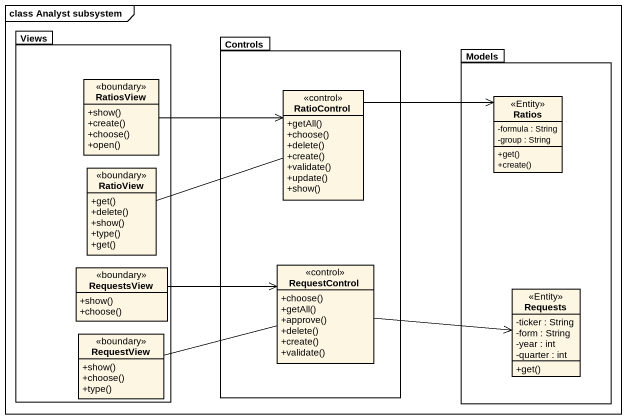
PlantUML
@startuml
mainframe class Analyst subsystem
hide circle
hide empty members
skinparam classAttributeIconSize 0
package Views {
  class RatiosView <<boundary>> {
    +show()
    +create()
    +choose()
    +open()
  }
  class RatioView <<boundary>> {
    +get()
    +delete()
    +show()
    +type()
    +get()
  }
  class RequestsView <<boundary>> {
    +show()
    +choose()
  }
  class RequestView <<boundary>> {
    +show()
    +choose()
    +type()
  }
}
package Controls {
  class RatioControl <<control>> {
    +getAll()
    +choose()
    +delete()
    +create()
    +validate()
    +update()
    +show()
  }
  class RequestControl <<control>> {
    +choose()
    +getAll()
    +approve()
    +delete()
    +create()
    +validate()
  }
}
package Models {
  class Ratios <<Entity>> {
    -formula : String
    -group : String
    +get()
    +create()
  }
  class Requests <<Entity>> {
    -ticker : String
    -form : String
    -year : int
    -quarter : int
    +get()
  }
}
RatiosView -right-> RatioControl
RatioControl -right-> Ratios
RatioView -right- RatioControl
RequestsView -right-> RequestControl
RequestControl -right-> Requests
RequestView -right- RequestControl
@enduml
